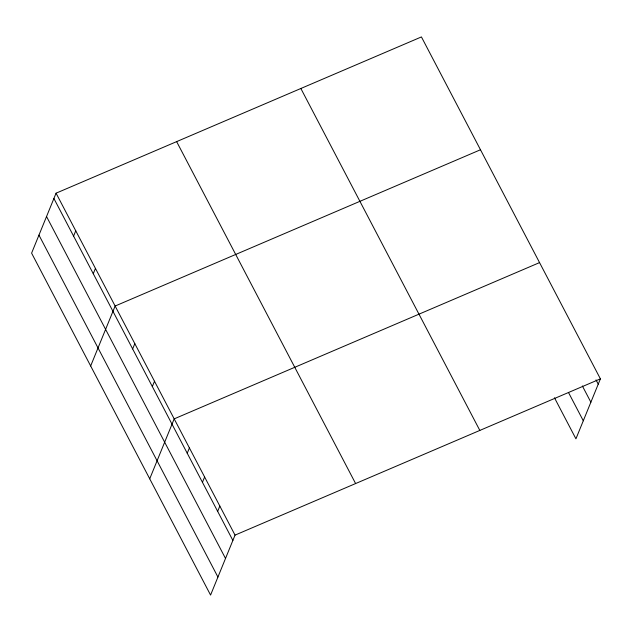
<?xml version="1.0" encoding="UTF-8"?>
<svg xmlns="http://www.w3.org/2000/svg" width="632" height="632" viewBox="0 0 632 632"><rect width="100%" height="100%" fill="white"/><g stroke="black" fill="none" stroke-linecap="round" stroke-linejoin="round"><path stroke-width="0.95" d="M56.066 193.187L31.6 253.14L210.575 595.075L235.041 535.122L600.4 378.86L421.426 36.925L56.066 193.187L235.041 535.122M73.589 236.107L75.753 230.798M93.275 273.719L95.44 268.418M90.66 365.975L115.127 306.03L480.486 149.76M132.649 348.943L134.814 343.642M152.336 386.563L154.5 381.254M149.721 478.819L174.187 418.866L539.546 262.604M187.23 453.239L189.403 447.93M202.445 482.303L204.61 476.994M217.661 511.367L219.825 506.058M600.4 378.86L575.934 438.813L554.462 397.781M596 379.887L598.235 384.161M582.372 385.955L590.873 402.197M568.531 392.567L583.297 420.778M300.856 88.496L479.83 430.424M176.636 141.623L355.611 483.551M53.902 198.495L232.868 540.431M46.539 216.531L225.513 558.459M38.963 235.112L217.929 577.04"/></g></svg>
